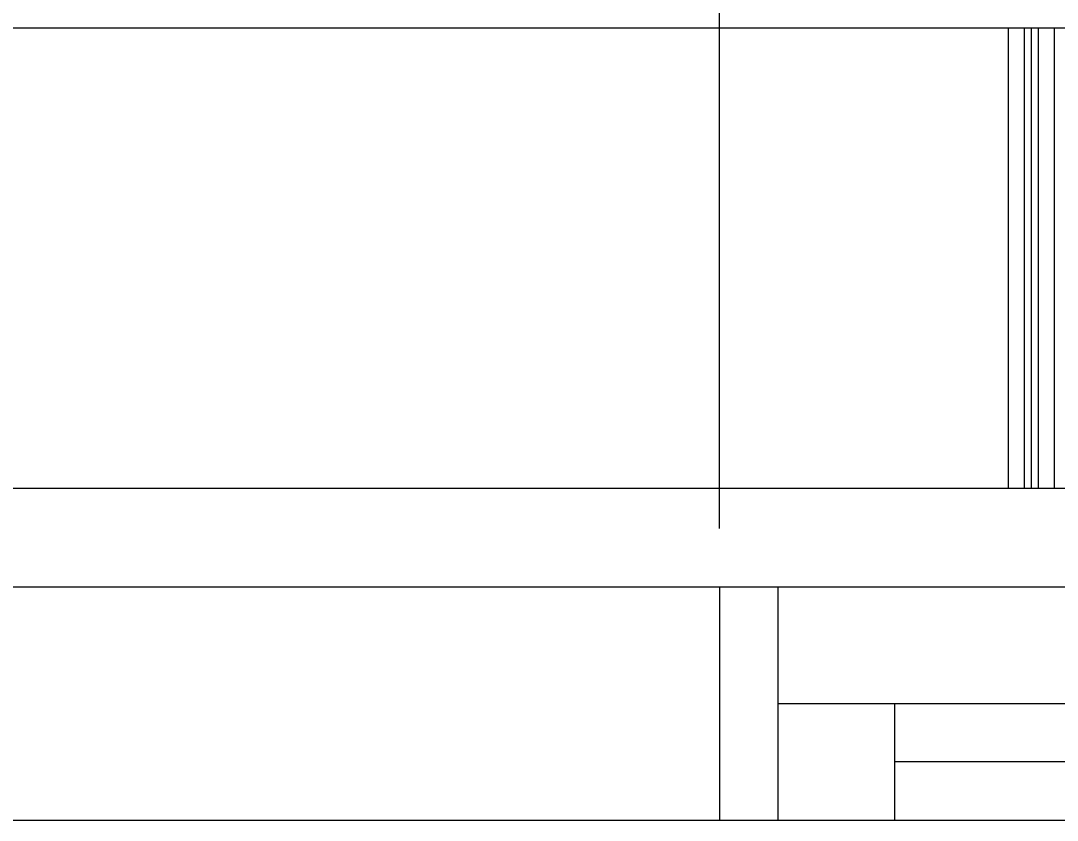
# Model space of a CAD drawing. Header units: millimetres. Extents: x -2143172 to 5255, y -610845 to 279739.
# Drawn here: x -1159198.7 to -1158754.2, y -582468.1 to -582125.4 of the extents above; entities that cross this region are included whole.
import ezdxf

# ---------------------------------------------------------------- set-up
doc = ezdxf.new("R2010")
doc.units = ezdxf.units.MM
doc.header["$LTSCALE"] = 30
doc.layers.get('0').update_dxf_attribs({"lineweight": 5})
doc.layers.get('Defpoints').update_dxf_attribs({"lineweight": 5})
for name, color, linetype, lineweight in [('Aluminum', 7, 'Continuous', 5), ('dims.', 152, 'Continuous', 5), ('LOADING', 163, 'Continuous', 5), ('Walls', 32, 'Continuous', 5)]:
    doc.layers.add(name, color=color, linetype=linetype, lineweight=lineweight)
doc.styles.add('SIMPLEX', font='SIMPLEX.shx', dxfattribs={"height": 150})
doc.dimstyles.new('Buk', dxfattribs={"dimtxt": 150, "dimasz": 50, "dimexe": 20, "dimexo": 25, "dimgap": 20, "dimtad": 1, "dimdec": 0, "dimrnd": 5, "dimdsep": 46, "dimtxsty": 'SIMPLEX', "dimcen": 0, "dimdle": 20, "dimclrd": 256, "dimclre": 256, "dimclrt": 256, "dimadec": 0, "dimazin": 0, "dimtfac": 0.0075, "dimtdec": 0, "dimtmove": 1, "dimatfit": 2, "dimldrblk": 'ARCHTICK', "dimfxl": 1, "dimtolj": 1, "dimtzin": 0, "dimlwd": -1, "dimlwe": -1, "dimarcsym": 0})

# ---------------------------------------------------------------- blocks, each defined once
blk = doc.blocks.new('*D445')
at = {"layer": 'Defpoints', "color": 0, "transparency": 16777216}
for p in [(-1158899.03, -581728.87), (-1160264.03, -582368.12), (-1158899.03, -582368.12)]:
    blk.add_point(p, dxfattribs=at)
at = {"layer": 'dims.', "linetype": 'Continuous', "transparency": 16777216}
for p, q in [((-1160264.03, -582343.12), (-1160264.03, -581708.87)), ((-1158899.03, -582343.12), (-1158899.03, -581708.87))]:
    blk.add_line(p, q, dxfattribs=at)
at = {"layer": 'dims.', "transparency": 16777216}
blk.add_line((-1160214.03, -581728.87), (-1158949.03, -581728.87), dxfattribs=at)
for points in [[(-1160214.03, -581720.54), (-1160214.03, -581737.21), (-1160264.03, -581728.87)], [(-1158949.03, -581720.54), (-1158949.03, -581737.21), (-1158899.03, -581728.87)]]:
    blk.add_solid(points, dxfattribs=at)
at = {"layer": 'dims.', "transparency": 16777216, "insert": (-1159581.53, -581633.87), "char_height": 150, "attachment_point": 5, "style": 'SIMPLEX'}
blk.add_mtext('\\A1;1365', dxfattribs=at)
blk = doc.blocks.new('_ArchTick')
at = {"color": 0, "linetype": 'ByBlock', "const_width": 0.15}
blk.add_lwpolyline([(-0.5, -0.5), (0.5, 0.5)], dxfattribs=at)
blk = doc.blocks.new('*D446')
at = {"layer": 'Defpoints', "color": 0, "transparency": 16777216}
for p in [(-1157699.03, -582082.43), (-1158899.03, -582368.12), (-1157699.03, -582368.12)]:
    blk.add_point(p, dxfattribs=at)
at = {"layer": 'dims.', "linetype": 'Continuous', "transparency": 16777216}
for p, q in [((-1158899.03, -582343.12), (-1158899.03, -582062.43)), ((-1157699.03, -582343.12), (-1157699.03, -582062.43))]:
    blk.add_line(p, q, dxfattribs=at)
at = {"layer": 'dims.', "transparency": 16777216}
blk.add_line((-1158849.03, -582082.43), (-1157749.03, -582082.43), dxfattribs=at)
for points in [[(-1158849.03, -582074.1), (-1158849.03, -582090.77), (-1158899.03, -582082.43)], [(-1157749.03, -582074.1), (-1157749.03, -582090.77), (-1157699.03, -582082.43)]]:
    blk.add_solid(points, dxfattribs=at)
at = {"layer": 'dims.', "transparency": 16777216, "insert": (-1158299.03, -581987.43), "char_height": 150, "attachment_point": 5, "style": 'SIMPLEX'}
blk.add_mtext('\\A1;1200', dxfattribs=at)
blk = doc.blocks.new('A$C37be4daf')
at = {"layer": 'Aluminum', "color": 5}
for p, q in [((1416.01, 598.24), (216.01, 598.24)), ((1341.01, 548.24), (1341.01, 598.24)), ((1391.01, 498.24), (1391.01, 598.24)), ((291.01, 573.24), (1341.01, 573.24)), ((1391.01, 548.24), (241.01, 548.24)), ((1416.01, 498.24), (216.01, 498.24))]:
    blk.add_line(p, q, dxfattribs=at)
at = {"layer": 'Walls'}
blk.add_line((1416.01, 498.24), (1416.01, 598.24), dxfattribs=at)
blk = doc.blocks.new('GF21008-P')
at = {"layer": 'LOADING'}
for p, q in [((-0.77088, 0), (0.79062, 0)), ((0, -0.1974), (0, 0)), ((0.00691, -0.1974), (0.00691, 0)), ((0.00987, -0.1974), (0.00987, 0)), ((0.01283, -0.1974), (0.01283, 0)), ((0.01974, -0.1974), (0.01974, 0)), ((-0.7767, -0.1974), (0.79645, -0.1974))]:
    blk.add_line(p, q, dxfattribs=at)

msp = doc.modelspace()

# ---------------------------------------------------------------- linework, layer by layer
at = {"layer": 'Walls'}
for p, q in [((-1160264.03, -582368.12, 0.1), (-1156334.03, -582368.12, 0.1)), ((-1164029.03, -582468.12, 0.1), (-1138344.03, -582468.12, 0.1))]:
    msp.add_line(p, q, dxfattribs=at)

# ---------------------------------------------------------------- block references
at = {"rotation": 180}
msp.add_blockref('A$C37be4daf', (-1157483.02, -581869.89, 0.1), dxfattribs=at)
at = {"layer": 'LOADING', "xscale": 1000, "yscale": 1000, "zscale": 1000, "rotation": 179.9999999999998}
msp.add_blockref('GF21008-P', (-1158755.47, -582325.96, 0.1), dxfattribs=at)

# ---------------------------------------------------------------- dimensions: what is measured, and where the dimension line sits
at = {"layer": 'dims.'}
for base, p1, p2, picture, middle in [((-1158899.03, -581728.87, 0.1), (-1160264.03, -582368.12, 0.1), (-1158899.03, -582368.12, 0.1), '*D445', (-1159581.53, -581633.87, 0.1)), ((-1157699.03, -582082.43, 0.1), (-1158899.03, -582368.12, 0.1), (-1157699.03, -582368.12, 0.1), '*D446', (-1158299.03, -581987.43, 0.1))]:
    dim = msp.add_linear_dim(base=base, p1=p1, p2=p2, dimstyle='Buk', dxfattribs=at)
    dim.commit()
    dim.dimension.update_dxf_attribs({"geometry": picture, "text_midpoint": middle})

doc.saveas('drawing.dxf')
